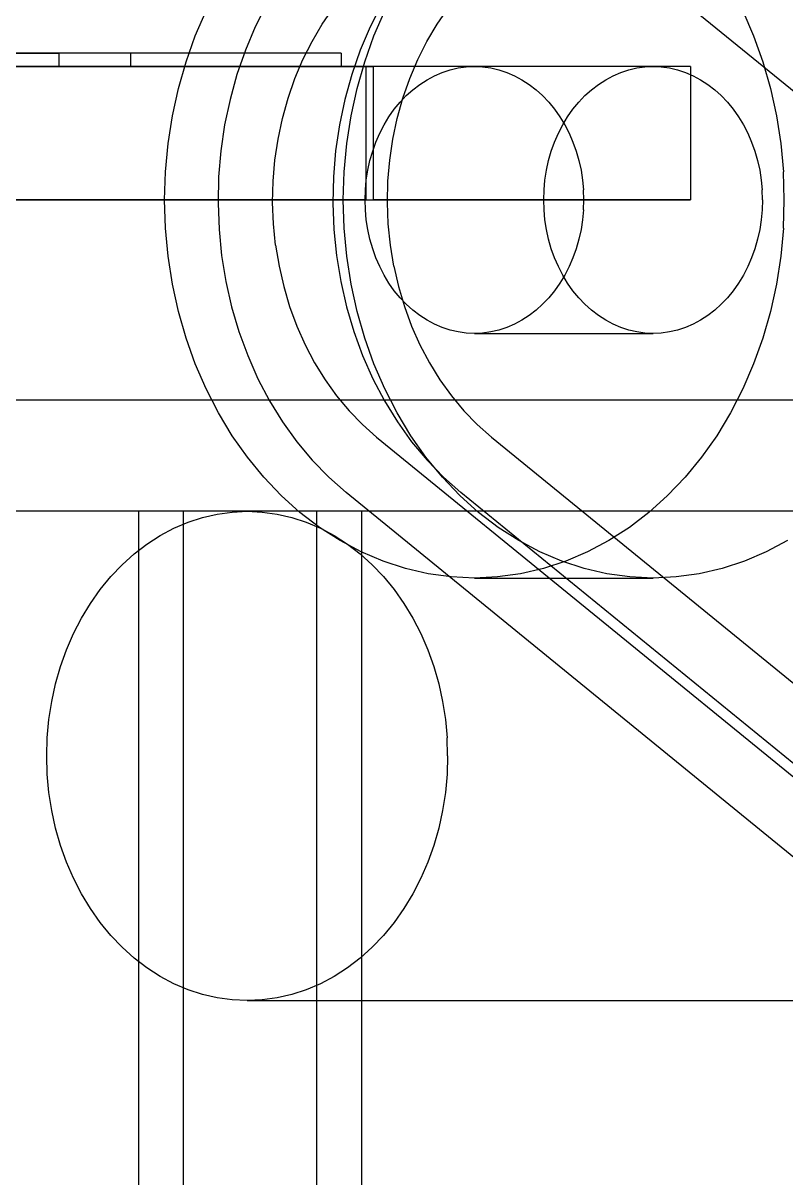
# Model space of a CAD drawing. Header units: millimetres. Extents: x -180 to 1414, y -663 to 972.
# Drawn here: x -80.2 to -45.9, y 736 to 788 of the extents above; entities that cross this region are included whole.
import ezdxf

# ---------------------------------------------------------------- set-up
doc = ezdxf.new("R2010")
doc.units = ezdxf.units.MM
doc.layers.add('FRONT', color=8, linetype='Continuous')

msp = doc.modelspace()

# ---------------------------------------------------------------- linework, layer by layer
at = {"layer": 'FRONT'}
for p, q in [((-52.652, 790.663), (-22.002, 765.663)), ((-69.266, 788.791), (-69.774, 787.783)), ((-64.103, 788.791), (-64.611, 787.783)), ((-72.468, 787.376), (-71.982, 788.5)), ((-66.762, 787.901), (-66.255, 788.634)), ((-64.438, 787.376), (-63.952, 788.5)), ((-61.6, 787.901), (-61.093, 788.634)), ((-47.862, 788.5), (-47.375, 787.376)), ((-69.774, 787.783), (-70.219, 786.732)), ((-67.222, 787.124), (-66.762, 787.901)), ((-64.611, 787.783), (-65.056, 786.732)), ((-62.06, 787.124), (-61.6, 787.901)), ((-72.885, 786.211), (-72.468, 787.376)), ((-67.634, 786.308), (-67.222, 787.124)), ((-64.855, 786.211), (-64.438, 787.376)), ((-62.472, 786.308), (-62.06, 787.124)), ((-47.375, 787.376), (-46.959, 786.211)), ((-75.366, 786.6), (-134.634, 786.6)), ((-94.363, 786.6), (-78.581, 786.6)), ((-65.917, 786.6), (-78.581, 786.6)), ((-78.581, 786), (-78.581, 786.6)), ((-75.366, 786), (-75.366, 786.6)), ((-65.917, 786.6), (-75.366, 786.6)), ((-70.219, 786.732), (-70.598, 785.643)), ((-65.917, 786.6), (-65.917, 786)), ((-65.056, 786.732), (-65.436, 785.643)), ((-73.229, 785.011), (-72.885, 786.211)), ((-67.995, 785.456), (-67.634, 786.308)), ((-65.199, 785.011), (-64.855, 786.211)), ((-62.832, 785.456), (-62.472, 786.308)), ((-46.959, 786.211), (-46.615, 785.011)), ((-75.366, 786), (-134.634, 786)), ((-64.791, 786), (-133.315, 786)), ((-94.363, 786), (-78.581, 786)), ((-91.176, 786), (-64.464, 786)), ((-65.917, 786), (-78.581, 786)), ((-75.366, 786), (-65.917, 786)), ((-70.598, 785.643), (-70.909, 784.522)), ((-65.436, 785.643), (-65.747, 784.522)), ((-64.791, 780), (-64.791, 786)), ((-50.217, 786), (-64.791, 786)), ((-50.217, 786), (-64.464, 786)), ((-64.464, 780), (-64.464, 786)), ((-62.054, 785.406), (-61.717, 785.585)), ((-61.717, 785.585), (-61.37, 785.733)), ((-61.37, 785.733), (-61.015, 785.85)), ((-61.015, 785.85), (-60.654, 785.933)), ((-60.654, 785.933), (-60.289, 785.983)), ((-60.289, 785.983), (-59.922, 786)), ((-51.892, 786), (-59.922, 786)), ((-59.922, 786), (-59.554, 785.983)), ((-59.554, 785.983), (-59.189, 785.933)), ((-59.189, 785.933), (-58.828, 785.85)), ((-58.828, 785.85), (-58.473, 785.733)), ((-58.473, 785.733), (-58.126, 785.585)), ((-58.126, 785.585), (-57.789, 785.406)), ((-54.024, 785.406), (-53.687, 785.585)), ((-53.687, 785.585), (-53.34, 785.733)), ((-53.34, 785.733), (-52.985, 785.85)), ((-52.985, 785.85), (-52.624, 785.933)), ((-52.624, 785.933), (-52.259, 785.983)), ((-52.259, 785.983), (-51.892, 786)), ((-51.892, 786), (-51.524, 785.983)), ((-51.524, 785.983), (-51.159, 785.933)), ((-51.159, 785.933), (-50.798, 785.85)), ((-50.798, 785.85), (-50.443, 785.733)), ((-50.443, 785.733), (-50.096, 785.585)), ((-50.217, 786), (-50.217, 780)), ((-50.096, 785.585), (-49.759, 785.406)), ((-68.302, 784.573), (-67.995, 785.456)), ((-63.14, 784.573), (-62.832, 785.456)), ((-62.69, 784.957), (-62.379, 785.196)), ((-62.379, 785.196), (-62.054, 785.406)), ((-57.789, 785.406), (-57.464, 785.196)), ((-57.464, 785.196), (-57.153, 784.957)), ((-54.66, 784.957), (-54.349, 785.196)), ((-54.349, 785.196), (-54.024, 785.406)), ((-49.759, 785.406), (-49.434, 785.196)), ((-49.434, 785.196), (-49.123, 784.957)), ((-73.498, 783.783), (-73.229, 785.011)), ((-70.909, 784.522), (-71.151, 783.376)), ((-68.554, 783.665), (-68.302, 784.573)), ((-65.747, 784.522), (-65.989, 783.376)), ((-65.468, 783.783), (-65.199, 785.011)), ((-63.392, 783.665), (-63.14, 784.573)), ((-63.265, 784.398), (-62.986, 784.691)), ((-62.986, 784.691), (-62.69, 784.957)), ((-57.153, 784.957), (-56.857, 784.691)), ((-56.857, 784.691), (-56.579, 784.398)), ((-55.235, 784.398), (-54.956, 784.691)), ((-54.956, 784.691), (-54.66, 784.957)), ((-49.123, 784.957), (-48.827, 784.691)), ((-48.827, 784.691), (-48.549, 784.398)), ((-46.615, 785.011), (-46.345, 783.783)), ((-63.764, 783.741), (-63.525, 784.081)), ((-63.525, 784.081), (-63.265, 784.398)), ((-56.579, 784.398), (-56.319, 784.081)), ((-56.319, 784.081), (-56.079, 783.741)), ((-55.734, 783.741), (-55.495, 784.081)), ((-55.495, 784.081), (-55.235, 784.398)), ((-48.549, 784.398), (-48.289, 784.081)), ((-48.289, 784.081), (-48.049, 783.741)), ((-73.692, 782.534), (-73.498, 783.783)), ((-68.751, 782.736), (-68.554, 783.665)), ((-65.662, 782.534), (-65.468, 783.783)), ((-63.983, 783.38), (-63.764, 783.741)), ((-63.588, 782.736), (-63.392, 783.665)), ((-56.079, 783.741), (-55.861, 783.38)), ((-55.953, 783.38), (-55.734, 783.741)), ((-48.049, 783.741), (-47.831, 783.38)), ((-46.345, 783.783), (-46.152, 782.534)), ((-71.151, 783.376), (-71.323, 782.212)), ((-65.989, 783.376), (-66.161, 782.212)), ((-64.35, 782.603), (-64.178, 783)), ((-64.178, 783), (-63.983, 783.38)), ((-56.32, 782.603), (-56.148, 783)), ((-56.148, 783), (-55.953, 783.38)), ((-55.861, 783.38), (-55.665, 783)), ((-55.665, 783), (-55.494, 782.603)), ((-47.831, 783.38), (-47.635, 783)), ((-47.635, 783), (-47.463, 782.603)), ((-73.808, 781.27), (-73.692, 782.534)), ((-68.889, 781.792), (-68.751, 782.736)), ((-65.778, 781.27), (-65.662, 782.534)), ((-64.497, 782.192), (-64.35, 782.603)), ((-63.727, 781.792), (-63.588, 782.736)), ((-56.467, 782.192), (-56.32, 782.603)), ((-55.494, 782.603), (-55.347, 782.192)), ((-47.463, 782.603), (-47.317, 782.192)), ((-46.152, 782.534), (-46.035, 781.27)), ((-71.323, 782.212), (-71.422, 781.035)), ((-66.161, 782.212), (-66.26, 781.035)), ((-64.618, 781.769), (-64.497, 782.192)), ((-56.588, 781.769), (-56.467, 782.192)), ((-55.347, 782.192), (-55.225, 781.769)), ((-47.317, 782.192), (-47.195, 781.769)), ((-68.97, 780.839), (-68.889, 781.792)), ((-64.713, 781.335), (-64.618, 781.769)), ((-63.808, 780.839), (-63.727, 781.792)), ((-56.683, 781.335), (-56.588, 781.769)), ((-55.225, 781.769), (-55.13, 781.335)), ((-47.195, 781.769), (-47.1, 781.335)), ((-73.847, 780), (-73.808, 781.27)), ((-71.422, 781.035), (-71.449, 779.852)), ((-66.26, 781.035), (-66.287, 779.852)), ((-65.817, 780), (-65.778, 781.27)), ((-64.823, 780.448), (-64.782, 780.894)), ((-64.782, 780.894), (-64.713, 781.335)), ((-56.793, 780.448), (-56.752, 780.894)), ((-56.752, 780.894), (-56.683, 781.335)), ((-55.13, 781.335), (-55.062, 780.894)), ((-55.062, 780.894), (-55.021, 780.448)), ((-47.1, 781.335), (-47.032, 780.894)), ((-47.032, 780.894), (-46.99, 780.448)), ((-45.996, 780), (-46.035, 781.27)), ((-68.992, 779.88), (-68.97, 780.839)), ((-64.837, 780), (-64.823, 780.448)), ((-63.83, 779.88), (-63.808, 780.839)), ((-56.807, 780), (-56.793, 780.448)), ((-55.007, 780), (-55.021, 780.448)), ((-46.977, 780), (-46.99, 780.448)), ((-64.791, 780), (-133.315, 780)), ((-91.176, 780), (-64.464, 780)), ((-73.808, 778.73), (-73.847, 780)), ((-71.449, 779.852), (-71.404, 778.67)), ((-68.955, 778.922), (-68.992, 779.88)), ((-66.287, 779.852), (-66.242, 778.67)), ((-65.778, 778.73), (-65.817, 780)), ((-64.823, 779.552), (-64.837, 780)), ((-64.791, 780), (-50.217, 780)), ((-50.217, 780), (-64.464, 780)), ((-63.793, 778.922), (-63.83, 779.88)), ((-56.793, 779.552), (-56.807, 780)), ((-55.021, 779.552), (-55.007, 780)), ((-46.977, 780), (-46.99, 779.552)), ((-46.035, 778.73), (-45.996, 780)), ((-64.782, 779.106), (-64.823, 779.552)), ((-56.752, 779.106), (-56.793, 779.552)), ((-55.021, 779.552), (-55.062, 779.106)), ((-46.99, 779.552), (-47.032, 779.106)), ((-68.86, 777.97), (-68.955, 778.922)), ((-64.713, 778.665), (-64.782, 779.106)), ((-63.698, 777.97), (-63.793, 778.922)), ((-56.683, 778.665), (-56.752, 779.106)), ((-55.062, 779.106), (-55.13, 778.665)), ((-47.032, 779.106), (-47.1, 778.665)), ((-73.692, 777.466), (-73.808, 778.73)), ((-71.404, 778.67), (-71.287, 777.495)), ((-66.242, 778.67), (-66.124, 777.495)), ((-65.662, 777.466), (-65.778, 778.73)), ((-64.618, 778.231), (-64.713, 778.665)), ((-56.588, 778.231), (-56.683, 778.665)), ((-55.13, 778.665), (-55.225, 778.231)), ((-47.1, 778.665), (-47.195, 778.231)), ((-46.035, 778.73), (-46.152, 777.466)), ((-68.86, 777.97), (-68.707, 777.029)), ((-64.497, 777.808), (-64.618, 778.231)), ((-64.35, 777.397), (-64.497, 777.808)), ((-63.545, 777.029), (-63.698, 777.97)), ((-56.467, 777.808), (-56.588, 778.231)), ((-56.32, 777.397), (-56.467, 777.808)), ((-55.347, 777.808), (-55.494, 777.397)), ((-55.225, 778.231), (-55.347, 777.808)), ((-47.317, 777.808), (-47.463, 777.397)), ((-47.195, 778.231), (-47.317, 777.808)), ((-73.498, 776.217), (-73.692, 777.466)), ((-71.287, 777.495), (-71.097, 776.334)), ((-66.124, 777.495), (-65.935, 776.334)), ((-65.468, 776.217), (-65.662, 777.466)), ((-64.178, 777), (-64.35, 777.397)), ((-56.148, 777), (-56.32, 777.397)), ((-55.494, 777.397), (-55.665, 777)), ((-47.463, 777.397), (-47.635, 777)), ((-46.152, 777.466), (-46.345, 776.217)), ((-68.707, 777.029), (-68.496, 776.105)), ((-63.983, 776.62), (-64.178, 777)), ((-63.545, 777.029), (-63.334, 776.105)), ((-55.953, 776.62), (-56.148, 777)), ((-55.665, 777), (-55.861, 776.62)), ((-47.635, 777), (-47.831, 776.62)), ((-73.229, 774.989), (-73.498, 776.217)), ((-71.097, 776.334), (-70.838, 775.194)), ((-65.935, 776.334), (-65.676, 775.194)), ((-65.199, 774.989), (-65.468, 776.217)), ((-63.764, 776.259), (-63.983, 776.62)), ((-63.525, 775.919), (-63.764, 776.259)), ((-56.079, 776.259), (-56.319, 775.919)), ((-55.861, 776.62), (-56.079, 776.259)), ((-55.734, 776.259), (-55.953, 776.62)), ((-55.495, 775.919), (-55.734, 776.259)), ((-48.049, 776.259), (-48.289, 775.919)), ((-47.831, 776.62), (-48.049, 776.259)), ((-46.345, 776.217), (-46.615, 774.989)), ((-68.496, 776.105), (-68.23, 775.203)), ((-63.265, 775.602), (-63.525, 775.919)), ((-63.334, 776.105), (-63.068, 775.203)), ((-56.319, 775.919), (-56.579, 775.602)), ((-55.235, 775.602), (-55.495, 775.919)), ((-48.289, 775.919), (-48.549, 775.602)), ((-70.838, 775.194), (-70.509, 774.081)), ((-68.23, 775.203), (-67.909, 774.328)), ((-65.676, 775.194), (-65.347, 774.081)), ((-62.986, 775.309), (-63.265, 775.602)), ((-63.068, 775.203), (-62.747, 774.328)), ((-62.69, 775.043), (-62.986, 775.309)), ((-56.857, 775.309), (-57.153, 775.043)), ((-56.579, 775.602), (-56.857, 775.309)), ((-54.956, 775.309), (-55.235, 775.602)), ((-54.66, 775.043), (-54.956, 775.309)), ((-48.827, 775.309), (-49.123, 775.043)), ((-48.549, 775.602), (-48.827, 775.309)), ((-72.885, 773.789), (-73.229, 774.989)), ((-64.855, 773.789), (-65.199, 774.989)), ((-62.379, 774.804), (-62.69, 775.043)), ((-62.054, 774.594), (-62.379, 774.804)), ((-57.464, 774.804), (-57.789, 774.594)), ((-57.153, 775.043), (-57.464, 774.804)), ((-54.349, 774.804), (-54.66, 775.043)), ((-54.024, 774.594), (-54.349, 774.804)), ((-49.434, 774.804), (-49.759, 774.594)), ((-49.123, 775.043), (-49.434, 774.804)), ((-46.615, 774.989), (-46.959, 773.789)), ((-67.909, 774.328), (-67.536, 773.484)), ((-62.747, 774.328), (-62.373, 773.484)), ((-61.717, 774.415), (-62.054, 774.594)), ((-61.37, 774.267), (-61.717, 774.415)), ((-61.015, 774.15), (-61.37, 774.267)), ((-60.654, 774.067), (-61.015, 774.15)), ((-58.828, 774.15), (-59.189, 774.067)), ((-58.473, 774.267), (-58.828, 774.15)), ((-58.126, 774.415), (-58.473, 774.267)), ((-57.789, 774.594), (-58.126, 774.415)), ((-53.687, 774.415), (-54.024, 774.594)), ((-53.34, 774.267), (-53.687, 774.415)), ((-52.985, 774.15), (-53.34, 774.267)), ((-52.624, 774.067), (-52.985, 774.15)), ((-50.798, 774.15), (-51.159, 774.067)), ((-50.443, 774.267), (-50.798, 774.15)), ((-50.096, 774.415), (-50.443, 774.267)), ((-49.759, 774.594), (-50.096, 774.415)), ((-72.468, 772.624), (-72.885, 773.789)), ((-70.509, 774.081), (-70.113, 773.001)), ((-65.347, 774.081), (-64.951, 773.001)), ((-64.438, 772.624), (-64.855, 773.789)), ((-60.289, 774.017), (-60.654, 774.067)), ((-59.922, 774), (-60.289, 774.017)), ((-59.554, 774.017), (-59.922, 774)), ((-59.922, 774), (-51.892, 774)), ((-59.189, 774.067), (-59.554, 774.017)), ((-52.259, 774.017), (-52.624, 774.067)), ((-51.892, 774), (-52.259, 774.017)), ((-51.524, 774.017), (-51.892, 774)), ((-51.159, 774.067), (-51.524, 774.017)), ((-46.959, 773.789), (-47.375, 772.624)), ((-67.536, 773.484), (-67.111, 772.677)), ((-62.373, 773.484), (-61.949, 772.677)), ((-71.982, 771.5), (-72.468, 772.624)), ((-70.113, 773.001), (-69.652, 771.96)), ((-67.111, 772.677), (-66.639, 771.911)), ((-64.951, 773.001), (-64.49, 771.96)), ((-63.952, 771.5), (-64.438, 772.624)), ((-61.949, 772.677), (-61.477, 771.911)), ((-47.375, 772.624), (-47.862, 771.5)), ((-69.652, 771.96), (-69.129, 770.964)), ((-66.639, 771.911), (-66.121, 771.19)), ((-64.49, 771.96), (-63.967, 770.964)), ((-61.477, 771.911), (-60.959, 771.19)), ((-71.428, 770.424), (-71.982, 771.5)), ((-66.121, 771.19), (-65.56, 770.518)), ((-63.398, 770.424), (-63.952, 771.5)), ((-60.959, 771.19), (-60.398, 770.518)), ((-47.862, 771.5), (-48.416, 770.424)), ((-76.97, 771), (-82.092, 771)), ((-77.666, 771), (-81.406, 771)), ((-73.492, 771), (-77.666, 771)), ((-71.418, 771), (-76.97, 771)), ((-68.907, 771), (-73.492, 771)), ((-65.466, 771), (-71.418, 771)), ((-69.129, 770.964), (-68.546, 770.018)), ((-63.936, 771), (-68.907, 771)), ((-65.56, 770.518), (-64.96, 769.899)), ((-59.149, 771), (-65.466, 771)), ((-63.967, 770.964), (-63.384, 770.018)), ((-58.608, 771), (-63.936, 771)), ((-60.398, 770.518), (-59.798, 769.899)), ((-52.5, 771), (-59.149, 771)), ((-52.952, 771), (-58.608, 771)), ((-47, 771), (-52.952, 771)), ((-45.558, 771), (-52.5, 771)), ((-40.785, 771), (-47, 771)), ((-70.809, 769.401), (-71.428, 770.424)), ((-68.546, 770.018), (-67.907, 769.129)), ((-62.779, 769.401), (-63.398, 770.424)), ((-63.384, 770.018), (-62.745, 769.129)), ((-48.416, 770.424), (-49.034, 769.401)), ((-64.96, 769.899), (-64.324, 769.337)), ((-59.798, 769.899), (-59.162, 769.337)), ((-70.13, 768.437), (-70.809, 769.401)), ((-67.907, 769.129), (-67.215, 768.3)), ((-64.324, 769.337), (-33.674, 744.337)), ((-62.1, 768.437), (-62.779, 769.401)), ((-62.745, 769.129), (-62.053, 768.3)), ((-59.162, 769.337), (-28.512, 744.337)), ((-49.034, 769.401), (-49.714, 768.437)), ((-69.394, 767.538), (-70.13, 768.437)), ((-61.363, 767.538), (-62.1, 768.437)), ((-49.714, 768.437), (-50.45, 767.538)), ((-67.215, 768.3), (-66.474, 767.536)), ((-62.053, 768.3), (-61.312, 767.536)), ((-68.604, 766.709), (-69.394, 767.538)), ((-66.474, 767.536), (-65.689, 766.843)), ((-60.574, 766.709), (-61.363, 767.538)), ((-61.312, 767.536), (-60.527, 766.843)), ((-50.45, 767.538), (-51.239, 766.709)), ((-67.766, 765.954), (-68.604, 766.709)), ((-35.039, 741.843), (-65.689, 766.843)), ((-59.736, 765.954), (-60.574, 766.709)), ((-29.877, 741.843), (-60.527, 766.843)), ((-51.239, 766.709), (-52.077, 765.954)), ((-76.97, 766), (-82.092, 766)), ((-77.666, 766), (-81.406, 766)), ((-73.492, 766), (-77.666, 766)), ((-71.418, 766), (-76.97, 766)), ((-74.99, 766), (-75.004, 766)), ((-75.004, 650), (-75.004, 766)), ((-74.99, 766), (-75.004, 766)), ((-75.004, 650), (-75.004, 766)), ((-74.948, 766), (-74.99, 766)), ((-74.948, 766), (-74.99, 766)), ((-74.878, 766), (-74.948, 766)), ((-74.878, 766), (-74.948, 766)), ((-74.781, 766), (-74.878, 766)), ((-74.781, 766), (-74.878, 766)), ((-74.658, 766), (-74.781, 766)), ((-74.658, 766), (-74.781, 766)), ((-74.508, 766), (-74.658, 766)), ((-74.508, 766), (-74.658, 766)), ((-74.334, 766), (-74.508, 766)), ((-74.334, 766), (-74.508, 766)), ((-74.135, 766), (-74.334, 766)), ((-74.135, 766), (-74.334, 766)), ((-73.913, 766), (-74.135, 766)), ((-73.913, 766), (-74.135, 766)), ((-73.669, 766), (-73.913, 766)), ((-73.669, 766), (-73.913, 766)), ((-73.404, 766), (-73.669, 766)), ((-73.404, 766), (-73.669, 766)), ((-68.907, 766), (-73.492, 766)), ((-73.121, 766), (-73.404, 766)), ((-73.121, 766), (-73.404, 766)), ((-72.82, 766), (-73.121, 766)), ((-72.82, 766), (-73.121, 766)), ((-72.995, 766), (-73.004, 766)), ((-73.004, 650), (-73.004, 766)), ((-72.995, 766), (-73.004, 766)), ((-73.004, 650), (-73.004, 766)), ((-72.97, 766), (-72.995, 766)), ((-72.97, 766), (-72.995, 766)), ((-72.928, 766), (-72.97, 766)), ((-72.928, 766), (-72.97, 766)), ((-72.87, 766), (-72.928, 766)), ((-72.87, 766), (-72.928, 766)), ((-72.796, 766), (-72.87, 766)), ((-72.796, 766), (-72.87, 766)), ((-72.504, 766), (-72.82, 766)), ((-72.504, 766), (-72.82, 766)), ((-72.706, 766), (-72.796, 766)), ((-72.706, 766), (-72.796, 766)), ((-72.602, 766), (-72.706, 766)), ((-72.602, 766), (-72.706, 766)), ((-72.482, 766), (-72.602, 766)), ((-72.482, 766), (-72.602, 766)), ((-72.173, 766), (-72.504, 766)), ((-72.173, 766), (-72.504, 766)), ((-72.349, 766), (-72.482, 766)), ((-72.349, 766), (-72.482, 766)), ((-72.203, 766), (-72.349, 766)), ((-72.203, 766), (-72.349, 766)), ((-72.044, 766), (-72.203, 766)), ((-72.044, 766), (-72.203, 766)), ((-71.83, 766), (-72.173, 766)), ((-71.83, 766), (-72.173, 766)), ((-72.144, 765.724), (-71.482, 765.877)), ((-71.874, 766), (-72.044, 766)), ((-71.874, 766), (-72.044, 766)), ((-71.694, 766), (-71.874, 766)), ((-71.694, 766), (-71.874, 766)), ((-71.477, 766), (-71.83, 766)), ((-71.477, 766), (-71.83, 766)), ((-71.504, 766), (-71.694, 766)), ((-71.504, 766), (-71.694, 766)), ((-71.305, 766), (-71.504, 766)), ((-71.305, 766), (-71.504, 766)), ((-71.482, 765.877), (-70.813, 765.969)), ((-71.116, 766), (-71.477, 766)), ((-71.116, 766), (-71.477, 766)), ((-65.466, 766), (-71.418, 766)), ((-71.1, 766), (-71.305, 766)), ((-71.1, 766), (-71.305, 766)), ((-70.749, 766), (-71.116, 766)), ((-70.749, 766), (-71.116, 766)), ((-70.888, 766), (-71.1, 766)), ((-70.888, 766), (-71.1, 766)), ((-70.671, 766), (-70.888, 766)), ((-70.671, 766), (-70.888, 766)), ((-70.813, 765.969), (-70.139, 766)), ((-70.377, 766), (-70.749, 766)), ((-70.377, 766), (-70.749, 766)), ((-70.451, 766), (-70.671, 766)), ((-70.451, 766), (-70.671, 766)), ((-70.228, 766), (-70.451, 766)), ((-70.228, 766), (-70.451, 766)), ((-70.004, 766), (-70.377, 766)), ((-70.004, 766), (-70.377, 766)), ((-70.004, 766), (-70.228, 766)), ((-70.004, 766), (-70.228, 766)), ((-29.931, 766), (-70.139, 766)), ((-70.139, 766), (-69.466, 765.969)), ((-69.63, 766), (-70.004, 766)), ((-69.779, 766), (-70.004, 766)), ((-69.63, 766), (-70.004, 766)), ((-69.779, 766), (-70.004, 766)), ((-69.556, 766), (-69.779, 766)), ((-69.556, 766), (-69.779, 766)), ((-69.258, 766), (-69.63, 766)), ((-69.258, 766), (-69.63, 766)), ((-69.336, 766), (-69.556, 766)), ((-69.336, 766), (-69.556, 766)), ((-69.466, 765.969), (-68.796, 765.877)), ((-69.119, 766), (-69.336, 766)), ((-69.119, 766), (-69.336, 766)), ((-68.891, 766), (-69.258, 766)), ((-68.891, 766), (-69.258, 766)), ((-68.908, 766), (-69.119, 766)), ((-68.908, 766), (-69.119, 766)), ((-68.702, 766), (-68.908, 766)), ((-68.702, 766), (-68.908, 766)), ((-63.936, 766), (-68.907, 766)), ((-68.53, 766), (-68.891, 766)), ((-68.53, 766), (-68.891, 766)), ((-68.796, 765.877), (-68.134, 765.724)), ((-68.504, 766), (-68.702, 766)), ((-68.504, 766), (-68.702, 766)), ((-68.177, 766), (-68.53, 766)), ((-68.177, 766), (-68.53, 766)), ((-68.314, 766), (-68.504, 766)), ((-68.314, 766), (-68.504, 766)), ((-68.133, 766), (-68.314, 766)), ((-68.133, 766), (-68.314, 766)), ((-67.834, 766), (-68.177, 766)), ((-67.834, 766), (-68.177, 766)), ((-67.963, 766), (-68.133, 766)), ((-67.963, 766), (-68.133, 766)), ((-67.804, 766), (-67.963, 766)), ((-67.804, 766), (-67.963, 766)), ((-67.504, 766), (-67.834, 766)), ((-67.504, 766), (-67.834, 766)), ((-67.658, 766), (-67.804, 766)), ((-67.658, 766), (-67.804, 766)), ((-66.885, 765.278), (-67.766, 765.954)), ((-67.525, 766), (-67.658, 766)), ((-67.525, 766), (-67.658, 766)), ((-67.405, 766), (-67.525, 766)), ((-67.405, 766), (-67.525, 766)), ((-67.187, 766), (-67.504, 766)), ((-67.187, 766), (-67.504, 766)), ((-67.301, 766), (-67.405, 766)), ((-67.301, 766), (-67.405, 766)), ((-67.211, 766), (-67.301, 766)), ((-67.211, 766), (-67.301, 766)), ((-67.137, 766), (-67.211, 766)), ((-67.137, 766), (-67.211, 766)), ((-66.886, 766), (-67.187, 766)), ((-66.886, 766), (-67.187, 766)), ((-67.079, 766), (-67.137, 766)), ((-67.079, 766), (-67.137, 766)), ((-67.037, 766), (-67.079, 766)), ((-67.037, 766), (-67.079, 766)), ((-67.012, 766), (-67.037, 766)), ((-67.012, 766), (-67.037, 766)), ((-67.004, 766), (-67.012, 766)), ((-67.004, 766), (-67.012, 766)), ((-67.004, 650), (-67.004, 766)), ((-67.004, 650), (-67.004, 766)), ((-66.603, 766), (-66.886, 766)), ((-66.603, 766), (-66.886, 766)), ((-66.338, 766), (-66.603, 766)), ((-66.338, 766), (-66.603, 766)), ((-66.094, 766), (-66.338, 766)), ((-66.094, 766), (-66.338, 766)), ((-65.872, 766), (-66.094, 766)), ((-65.872, 766), (-66.094, 766)), ((-65.673, 766), (-65.872, 766)), ((-65.673, 766), (-65.872, 766)), ((-65.499, 766), (-65.673, 766)), ((-65.499, 766), (-65.673, 766)), ((-65.349, 766), (-65.499, 766)), ((-65.349, 766), (-65.499, 766)), ((-59.149, 766), (-65.466, 766)), ((-65.226, 766), (-65.349, 766)), ((-65.226, 766), (-65.349, 766)), ((-65.129, 766), (-65.226, 766)), ((-65.129, 766), (-65.226, 766)), ((-65.059, 766), (-65.129, 766)), ((-65.059, 766), (-65.129, 766)), ((-65.018, 766), (-65.059, 766)), ((-65.018, 766), (-65.059, 766)), ((-65.004, 766), (-65.018, 766)), ((-65.004, 766), (-65.018, 766)), ((-65.004, 766), (-65.004, 650)), ((-65.004, 766), (-65.004, 650)), ((-58.608, 766), (-63.936, 766)), ((-58.854, 765.278), (-59.736, 765.954)), ((-52.5, 766), (-59.149, 766)), ((-52.952, 766), (-58.608, 766)), ((-52.077, 765.954), (-52.959, 765.278)), ((-47, 766), (-52.952, 766)), ((-45.558, 766), (-52.5, 766)), ((-40.785, 766), (-47, 766)), ((-73.431, 765.24), (-72.795, 765.511)), ((-72.795, 765.511), (-72.144, 765.724)), ((-68.134, 765.724), (-67.483, 765.511)), ((-67.483, 765.511), (-66.847, 765.24)), ((-74.645, 764.526), (-74.049, 764.911)), ((-74.049, 764.911), (-73.431, 765.24)), ((-65.964, 764.684), (-66.885, 765.278)), ((-66.847, 765.24), (-66.23, 764.911)), ((-66.23, 764.911), (-65.634, 764.526)), ((-57.934, 764.684), (-58.854, 765.278)), ((-52.959, 765.278), (-53.88, 764.684)), ((-75.215, 764.089), (-74.645, 764.526)), ((-65.009, 764.175), (-65.964, 764.684)), ((-65.634, 764.526), (-65.063, 764.089)), ((-56.979, 764.175), (-57.934, 764.684)), ((-53.88, 764.684), (-54.834, 764.175)), ((-45.85, 764.684), (-46.804, 764.175)), ((-75.757, 763.6), (-75.215, 764.089)), ((-65.063, 764.089), (-64.521, 763.6)), ((-64.026, 763.755), (-65.009, 764.175)), ((-63.02, 763.426), (-64.026, 763.755)), ((-55.996, 763.755), (-56.979, 764.175)), ((-55.817, 763.755), (-56.823, 763.426)), ((-54.99, 763.426), (-55.996, 763.755)), ((-54.834, 764.175), (-55.817, 763.755)), ((-47.787, 763.755), (-48.793, 763.426)), ((-46.804, 764.175), (-47.787, 763.755)), ((-76.268, 763.064), (-75.757, 763.6)), ((-64.521, 763.6), (-64.01, 763.064)), ((-61.997, 763.19), (-63.02, 763.426)), ((-56.823, 763.426), (-57.846, 763.19)), ((-53.967, 763.19), (-54.99, 763.426)), ((-48.793, 763.426), (-49.816, 763.19)), ((-76.744, 762.482), (-76.268, 763.064)), ((-64.01, 763.064), (-63.534, 762.482)), ((-60.962, 763.048), (-61.997, 763.19)), ((-59.922, 763), (-60.962, 763.048)), ((-58.881, 763.048), (-59.922, 763)), ((-59.922, 763), (-51.892, 763)), ((-57.846, 763.19), (-58.881, 763.048)), ((-52.932, 763.048), (-53.967, 763.19)), ((-51.892, 763), (-52.932, 763.048)), ((-50.851, 763.048), (-51.892, 763)), ((-49.816, 763.19), (-50.851, 763.048)), ((-77.184, 761.858), (-76.744, 762.482)), ((-63.534, 762.482), (-63.094, 761.858)), ((-77.584, 761.197), (-77.184, 761.858)), ((-63.094, 761.858), (-62.694, 761.197)), ((-77.943, 760.5), (-77.584, 761.197)), ((-62.694, 761.197), (-62.336, 760.5)), ((-78.258, 759.773), (-77.943, 760.5)), ((-62.336, 760.5), (-62.021, 759.773)), ((-78.527, 759.019), (-78.258, 759.773)), ((-62.021, 759.773), (-61.751, 759.019)), ((-78.75, 758.242), (-78.527, 759.019)), ((-61.751, 759.019), (-61.529, 758.242)), ((-78.924, 757.448), (-78.75, 758.242)), ((-61.529, 758.242), (-61.354, 757.448)), ((-79.049, 756.639), (-78.924, 757.448)), ((-61.354, 757.448), (-61.229, 756.639)), ((-79.125, 755.822), (-79.049, 756.639)), ((-61.229, 756.639), (-61.154, 755.822)), ((-79.15, 755), (-79.125, 755.822)), ((-61.129, 755), (-61.154, 755.822)), ((-79.125, 754.178), (-79.15, 755)), ((-61.129, 755), (-61.154, 754.178)), ((-79.049, 753.361), (-79.125, 754.178)), ((-61.154, 754.178), (-61.229, 753.361)), ((-78.924, 752.552), (-79.049, 753.361)), ((-61.229, 753.361), (-61.354, 752.552)), ((-78.75, 751.758), (-78.924, 752.552)), ((-61.354, 752.552), (-61.529, 751.758)), ((-78.527, 750.981), (-78.75, 751.758)), ((-61.529, 751.758), (-61.751, 750.981)), ((-78.258, 750.227), (-78.527, 750.981)), ((-61.751, 750.981), (-62.021, 750.227)), ((-77.943, 749.5), (-78.258, 750.227)), ((-62.021, 750.227), (-62.336, 749.5)), ((-77.584, 748.803), (-77.943, 749.5)), ((-62.336, 749.5), (-62.694, 748.803)), ((-77.184, 748.142), (-77.584, 748.803)), ((-62.694, 748.803), (-63.094, 748.142)), ((-76.744, 747.518), (-77.184, 748.142)), ((-63.094, 748.142), (-63.534, 747.518)), ((-76.268, 746.936), (-76.744, 747.518)), ((-63.534, 747.518), (-64.01, 746.936)), ((-75.757, 746.4), (-76.268, 746.936)), ((-64.01, 746.936), (-64.521, 746.4)), ((-75.215, 745.911), (-75.757, 746.4)), ((-64.521, 746.4), (-65.063, 745.911)), ((-74.645, 745.474), (-75.215, 745.911)), ((-65.063, 745.911), (-65.634, 745.474)), ((-74.049, 745.089), (-74.645, 745.474)), ((-73.431, 744.76), (-74.049, 745.089)), ((-66.23, 745.089), (-66.847, 744.76)), ((-65.634, 745.474), (-66.23, 745.089)), ((-72.795, 744.489), (-73.431, 744.76)), ((-66.847, 744.76), (-67.483, 744.489)), ((-72.144, 744.276), (-72.795, 744.489)), ((-71.482, 744.123), (-72.144, 744.276)), ((-70.813, 744.031), (-71.482, 744.123)), ((-70.139, 744), (-70.813, 744.031)), ((-69.466, 744.031), (-70.139, 744)), ((-68.796, 744.123), (-69.466, 744.031)), ((-68.134, 744.276), (-68.796, 744.123)), ((-67.483, 744.489), (-68.134, 744.276)), ((-70.139, 744), (-29.931, 744))]:
    msp.add_line(p, q, dxfattribs=at)

doc.saveas('drawing.dxf')
